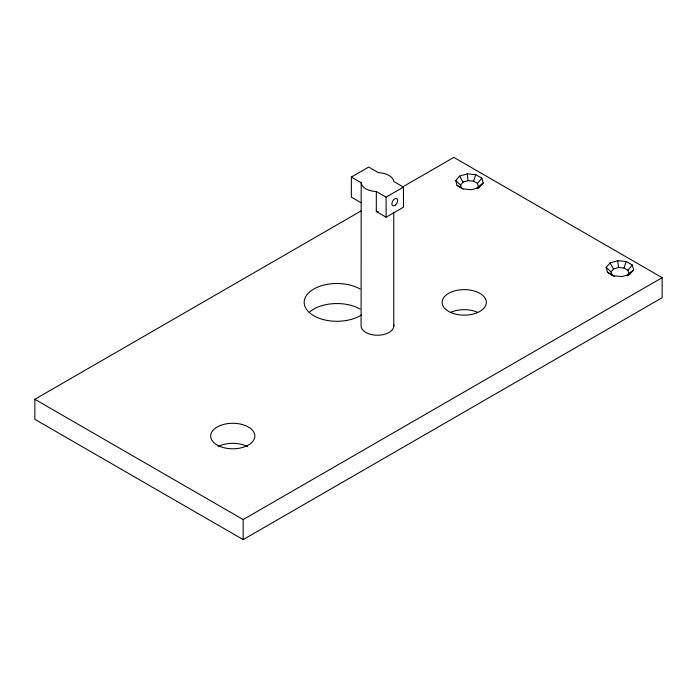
<?xml version="1.0" encoding="UTF-8"?>
<svg xmlns="http://www.w3.org/2000/svg" width="697" height="697" viewBox="0 0 697 697"><rect width="100%" height="100%" fill="white"/><g stroke="black" fill="none" stroke-linecap="round" stroke-linejoin="round"><path stroke-width="1.05" d="M463 189.061L461.423 188.155L460.551 184.975L463.078 182.117L468.036 180.654L473.533 181.159L475.763 174.625L481.845 178.136L483.187 183.041L479.283 187.458L477.55 188.46M614.249 276.378L611.888 275.019L611.016 271.847L613.543 268.981L618.5 267.526L623.989 268.031L626.22 261.488L632.301 264.999L633.643 269.905L629.739 274.33L627.143 275.829M476.443 188.748L478.334 186.604L477.471 183.433L481.845 178.136M626.899 275.62L628.799 273.468L627.927 270.297L632.301 264.999M460.551 187.606L457.049 185.428L455.707 180.523L459.611 176.106L467.269 173.849L475.763 174.625M611.888 275.019L607.505 272.292L606.163 267.395L610.067 262.969L617.725 260.713L626.22 261.488M478.334 186.604L483.187 183.041M628.799 273.468L633.643 269.905M351.349 177.073L368.704 167.053L378.549 172.734L379.996 172.778A16.371 9.453 0 0 1 393.605 180.636L393.674 181.464L403.476 187.127L403.476 207.175L386.112 217.194L376.319 211.54L376.319 191.492L374.873 191.448A16.371 9.453 0 0 1 361.273 183.59L361.194 182.762L351.349 177.073L351.349 197.12L361.194 202.81M402.038 187.293L453.825 157.391L662.15 277.667L662.15 297.715L243.175 539.609L34.85 419.333L34.85 399.285L361.551 210.66M376.319 191.492L386.112 197.146L403.476 187.127M34.85 399.285L243.175 519.561L662.15 277.667M479.283 187.458L471.625 189.715L463.13 188.939L457.049 185.428M629.739 274.33L622.081 276.578L613.587 275.803L607.505 272.292M376.319 211.54L378.288 211.6M473.533 181.159L477.471 183.433M623.989 268.031L627.927 270.297M606.163 267.395L611.016 271.847M455.707 180.523L460.551 184.975M610.067 262.969L613.543 268.981M459.611 176.106L463.078 182.117M617.725 260.713L618.5 267.526M467.269 173.849L468.036 180.654M393.779 212.411L393.779 326.274M386.112 197.146L386.112 217.194M361.194 182.762L361.09 325.29A16.371 9.453 0 0 0 378.288 335.213A16.371 9.453 0 0 0 393.605 324.305M243.175 519.561L243.175 539.609M451.247 312.117A22.095 12.755 0 0 1 477.227 312.117M309.851 311.82A32.733 18.897 0 0 1 360.07 309.076M217.978 446.603A22.095 12.755 0 0 1 247.548 446.603M361.482 314.896A32.733 18.897 0 0 1 314.765 316.307A32.733 18.897 0 0 1 313.302 289.316A32.733 18.897 0 0 1 360.07 289.028M218.858 445.949A22.095 12.755 0 0 0 254.588 438.03A22.095 12.755 0 0 0 224.843 424.125A22.095 12.755 0 0 0 218.858 445.949M450.332 312.308A22.095 12.755 0 0 0 486.062 304.389A22.095 12.755 0 0 0 456.317 290.483A22.095 12.755 0 0 0 450.332 312.308M395.548 204.953A4.095 2.361 -60 0 0 396.837 198.619A4.095 2.361 -60 0 0 392.002 202.905A4.095 2.361 -60 0 0 395.548 204.953"/></g></svg>
